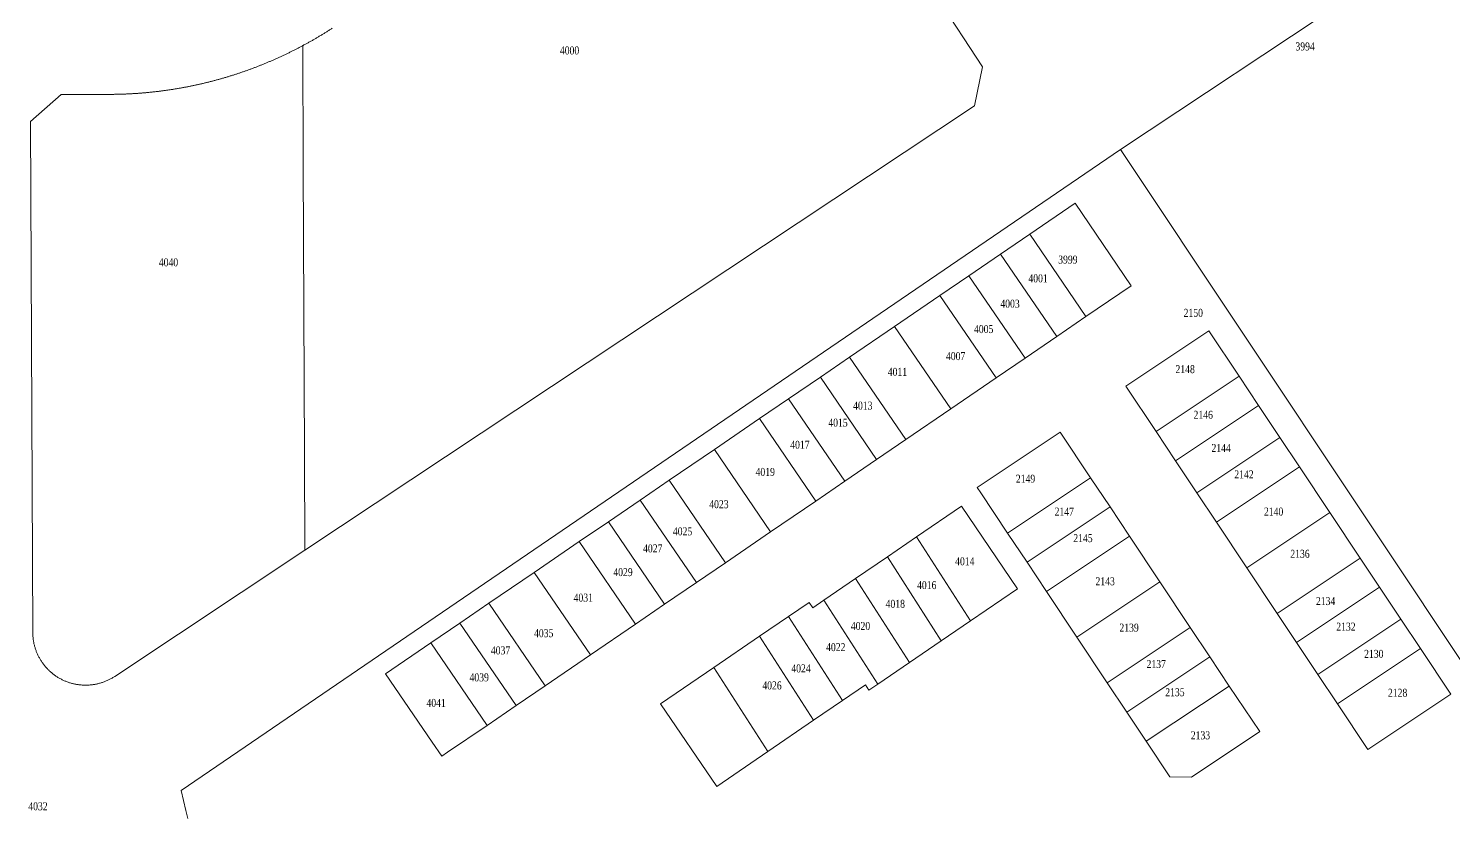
# Model space of a CAD drawing. Header units: feet. Extents: x 2819410 to 2831754, y 974571 to 993150.
# Drawn here: x 2827660 to 2828551, y 989590 to 990083 of the extents above; entities that cross this region are included whole.
import ezdxf
from ezdxf.enums import TextEntityAlignment as Align

# ---------------------------------------------------------------- set-up
doc = ezdxf.new("R2010")
doc.units = ezdxf.units.FT
doc.header["$LTSCALE"] = 0.015
doc.header["$MEASUREMENT"] = 0
doc.layers.add('ADDRESSES', color=7, linetype='Continuous')
doc.layers.add('Dakota County Parcels', color=7, linetype='Continuous', lineweight=5)
doc.styles.add('SIMPLEX', font='times.ttf', dxfattribs={"width": 0.8})

# ---------------------------------------------------------------- blocks, each defined once
blk = doc.blocks.new('ACMAP_ANN_TEMPLATE_AddressEagan')
at = {"layer": 'ADDRESSES', "style": 'SIMPLEX', "width": 0.8}
blk.add_attdef('ADDRESS', text='', height=5, dxfattribs=at).set_placement((0, 0), align=Align.CENTER)

msp = doc.modelspace()

# ---------------------------------------------------------------- linework, layer by layer
at = {"layer": 'Dakota County Parcels', "lineweight": 5}
for p, q in [((2828161.66, 990203.64), (2828256.41, 990058.64)), ((2828342.53, 990007), (2828550.84, 990145.13)), ((2827837.31, 990074.9), (2827837.74, 990075.15)), ((2827837.74, 990075.15), (2827838.18, 990075.4)), ((2827838.18, 990075.4), (2827838.61, 990075.65)), ((2827838.61, 990075.65), (2827839.04, 990075.9)), ((2827839.04, 990075.9), (2827839.48, 990076.15)), ((2827839.48, 990076.15), (2827839.91, 990076.4)), ((2827839.91, 990076.4), (2827840.34, 990076.65)), ((2827840.34, 990076.65), (2827840.77, 990076.9)), ((2827840.77, 990076.9), (2827841.2, 990077.16)), ((2827841.2, 990077.16), (2827841.63, 990077.41)), ((2827841.63, 990077.41), (2827842.06, 990077.67)), ((2827842.06, 990077.67), (2827842.49, 990077.93)), ((2827842.49, 990077.93), (2827842.92, 990078.18)), ((2827842.92, 990078.18), (2827843.35, 990078.44)), ((2827843.35, 990078.44), (2827843.77, 990078.7)), ((2827843.77, 990078.7), (2827844.2, 990078.96)), ((2827844.2, 990078.96), (2827844.63, 990079.22)), ((2827844.63, 990079.22), (2827845.05, 990079.48)), ((2827845.05, 990079.48), (2827845.48, 990079.74)), ((2827845.48, 990079.74), (2827845.91, 990080.01)), ((2827845.91, 990080.01), (2827846.33, 990080.27)), ((2827846.33, 990080.27), (2827846.75, 990080.54)), ((2827846.75, 990080.54), (2827847.18, 990080.8)), ((2827847.18, 990080.8), (2827847.6, 990081.07)), ((2827847.6, 990081.07), (2827848.02, 990081.34)), ((2827848.02, 990081.34), (2827848.44, 990081.61)), ((2827848.44, 990081.61), (2827848.87, 990081.87)), ((2827848.87, 990081.87), (2827849.29, 990082.14)), ((2827849.29, 990082.14), (2827849.71, 990082.41)), ((2827849.71, 990082.41), (2827850.13, 990082.69)), ((2827820.01, 990065.92), (2827820.46, 990066.14)), ((2827820.46, 990066.14), (2827820.91, 990066.35)), ((2827820.91, 990066.35), (2827821.36, 990066.57)), ((2827821.36, 990066.57), (2827821.81, 990066.78)), ((2827821.81, 990066.78), (2827822.26, 990067)), ((2827822.26, 990067), (2827822.71, 990067.22)), ((2827822.71, 990067.22), (2827823.16, 990067.44)), ((2827823.16, 990067.44), (2827823.61, 990067.66)), ((2827823.61, 990067.66), (2827824.06, 990067.88)), ((2827824.06, 990067.88), (2827824.51, 990068.1)), ((2827824.51, 990068.1), (2827824.95, 990068.32)), ((2827824.95, 990068.32), (2827825.4, 990068.55)), ((2827825.4, 990068.55), (2827825.85, 990068.77)), ((2827825.85, 990068.77), (2827826.3, 990069)), ((2827826.3, 990069), (2827826.74, 990069.22)), ((2827826.74, 990069.22), (2827827.19, 990069.45)), ((2827827.19, 990069.45), (2827827.63, 990069.68)), ((2827827.63, 990069.68), (2827828.08, 990069.9)), ((2827828.08, 990069.9), (2827828.52, 990070.13)), ((2827828.52, 990070.13), (2827828.96, 990070.36)), ((2827828.96, 990070.36), (2827829.41, 990070.6)), ((2827829.41, 990070.6), (2827829.85, 990070.83)), ((2827829.85, 990070.83), (2827830.29, 990071.06)), ((2827830.29, 990071.06), (2827830.74, 990071.29)), ((2827830.74, 990071.29), (2827831.18, 990071.53)), ((2827831.18, 990071.53), (2827831.62, 990071.76)), ((2827831.62, 990071.76), (2827831.73, 990071.83)), ((2827831.73, 990071.83), (2827832.06, 990072)), ((2827832.07, 989996.66), (2827831.73, 990071.83)), ((2827832.06, 990072), (2827832.5, 990072.24)), ((2827832.5, 990072.24), (2827832.94, 990072.47)), ((2827832.94, 990072.47), (2827833.38, 990072.71)), ((2827833.38, 990072.71), (2827833.82, 990072.95)), ((2827833.82, 990072.95), (2827834.25, 990073.19)), ((2827834.25, 990073.19), (2827834.69, 990073.44)), ((2827834.69, 990073.44), (2827835.13, 990073.68)), ((2827835.13, 990073.68), (2827835.57, 990073.92)), ((2827835.57, 990073.92), (2827836, 990074.16)), ((2827836, 990074.16), (2827836.44, 990074.41)), ((2827836.44, 990074.41), (2827836.87, 990074.66)), ((2827836.87, 990074.66), (2827837.31, 990074.9)), ((2827798.79, 990057.06), (2827799.26, 990057.23)), ((2827799.26, 990057.23), (2827799.73, 990057.41)), ((2827799.73, 990057.41), (2827800.2, 990057.58)), ((2827800.2, 990057.58), (2827800.67, 990057.76)), ((2827800.67, 990057.76), (2827801.14, 990057.93)), ((2827801.14, 990057.93), (2827801.6, 990058.11)), ((2827801.6, 990058.11), (2827802.07, 990058.29)), ((2827802.07, 990058.29), (2827802.54, 990058.47)), ((2827802.54, 990058.47), (2827803, 990058.64)), ((2827803, 990058.64), (2827803.47, 990058.83)), ((2827803.47, 990058.83), (2827803.94, 990059.01)), ((2827803.94, 990059.01), (2827804.4, 990059.19)), ((2827804.4, 990059.19), (2827804.87, 990059.37)), ((2827804.87, 990059.37), (2827805.33, 990059.56)), ((2827805.33, 990059.56), (2827805.8, 990059.74)), ((2827805.8, 990059.74), (2827806.26, 990059.93)), ((2827806.26, 990059.93), (2827806.72, 990060.11)), ((2827806.72, 990060.11), (2827807.19, 990060.3)), ((2827807.19, 990060.3), (2827807.65, 990060.49)), ((2827807.65, 990060.49), (2827808.11, 990060.68)), ((2827808.11, 990060.68), (2827808.58, 990060.87)), ((2827808.58, 990060.87), (2827809.04, 990061.06)), ((2827809.04, 990061.06), (2827809.5, 990061.25)), ((2827809.5, 990061.25), (2827809.96, 990061.45)), ((2827809.96, 990061.45), (2827810.42, 990061.64)), ((2827810.42, 990061.64), (2827810.88, 990061.84)), ((2827810.88, 990061.84), (2827811.34, 990062.03)), ((2827811.34, 990062.03), (2827811.8, 990062.23)), ((2827811.8, 990062.23), (2827812.26, 990062.43)), ((2827812.26, 990062.43), (2827812.72, 990062.63)), ((2827812.72, 990062.63), (2827813.18, 990062.83)), ((2827813.18, 990062.83), (2827813.64, 990063.03)), ((2827813.64, 990063.03), (2827814.09, 990063.23)), ((2827814.09, 990063.23), (2827814.55, 990063.43)), ((2827814.55, 990063.43), (2827815.01, 990063.63)), ((2827815.01, 990063.63), (2827815.46, 990063.84)), ((2827815.46, 990063.84), (2827815.92, 990064.04)), ((2827815.92, 990064.04), (2827816.38, 990064.25)), ((2827816.38, 990064.25), (2827816.83, 990064.45)), ((2827816.83, 990064.45), (2827817.29, 990064.66)), ((2827817.29, 990064.66), (2827817.74, 990064.87)), ((2827817.74, 990064.87), (2827818.19, 990065.08)), ((2827818.19, 990065.08), (2827818.65, 990065.29)), ((2827818.65, 990065.29), (2827819.1, 990065.5)), ((2827819.1, 990065.5), (2827819.55, 990065.71)), ((2827819.55, 990065.71), (2827820.01, 990065.92)), ((2828251.5, 990034.22), (2828256.41, 990058.64)), ((2827769.11, 990048.18), (2827769.6, 990048.3)), ((2827769.6, 990048.3), (2827770.09, 990048.41)), ((2827770.09, 990048.41), (2827770.57, 990048.53)), ((2827770.57, 990048.53), (2827771.06, 990048.65)), ((2827771.06, 990048.65), (2827771.55, 990048.77)), ((2827771.55, 990048.77), (2827772.03, 990048.89)), ((2827772.03, 990048.89), (2827772.52, 990049.01)), ((2827772.52, 990049.01), (2827773, 990049.13)), ((2827773, 990049.13), (2827773.49, 990049.25)), ((2827773.49, 990049.25), (2827773.97, 990049.37)), ((2827773.97, 990049.37), (2827774.45, 990049.5)), ((2827774.45, 990049.5), (2827774.94, 990049.62)), ((2827774.94, 990049.62), (2827775.42, 990049.75)), ((2827775.42, 990049.75), (2827775.91, 990049.87)), ((2827775.91, 990049.87), (2827776.39, 990050)), ((2827776.39, 990050), (2827776.87, 990050.13)), ((2827776.87, 990050.13), (2827777.36, 990050.26)), ((2827777.36, 990050.26), (2827777.84, 990050.39)), ((2827777.84, 990050.39), (2827778.32, 990050.52)), ((2827778.32, 990050.52), (2827778.8, 990050.66)), ((2827778.8, 990050.66), (2827779.28, 990050.79)), ((2827779.28, 990050.79), (2827779.77, 990050.92)), ((2827779.77, 990050.92), (2827780.25, 990051.06)), ((2827780.25, 990051.06), (2827780.73, 990051.19)), ((2827780.73, 990051.19), (2827781.21, 990051.33)), ((2827781.21, 990051.33), (2827781.69, 990051.47)), ((2827781.69, 990051.47), (2827782.17, 990051.61)), ((2827782.17, 990051.61), (2827782.65, 990051.75)), ((2827782.65, 990051.75), (2827783.13, 990051.89)), ((2827783.13, 990051.89), (2827783.61, 990052.03)), ((2827783.61, 990052.03), (2827784.09, 990052.17)), ((2827784.09, 990052.17), (2827784.57, 990052.32)), ((2827784.57, 990052.32), (2827785.05, 990052.46)), ((2827785.05, 990052.46), (2827785.52, 990052.61)), ((2827785.52, 990052.61), (2827786, 990052.75)), ((2827786, 990052.75), (2827786.48, 990052.9)), ((2827786.48, 990052.9), (2827786.96, 990053.05)), ((2827786.96, 990053.05), (2827787.43, 990053.2)), ((2827787.43, 990053.2), (2827787.91, 990053.35)), ((2827787.91, 990053.35), (2827788.39, 990053.5)), ((2827788.39, 990053.5), (2827788.86, 990053.65)), ((2827788.86, 990053.65), (2827789.34, 990053.81)), ((2827789.34, 990053.81), (2827789.82, 990053.96)), ((2827789.82, 990053.96), (2827790.29, 990054.12)), ((2827790.29, 990054.12), (2827790.77, 990054.27)), ((2827790.77, 990054.27), (2827791.24, 990054.43)), ((2827791.24, 990054.43), (2827791.71, 990054.59)), ((2827791.71, 990054.59), (2827792.19, 990054.74)), ((2827792.19, 990054.74), (2827792.66, 990054.9)), ((2827792.66, 990054.9), (2827793.14, 990055.06)), ((2827793.14, 990055.06), (2827793.61, 990055.23)), ((2827793.61, 990055.23), (2827794.08, 990055.39)), ((2827794.08, 990055.39), (2827794.55, 990055.55)), ((2827794.55, 990055.55), (2827795.03, 990055.71)), ((2827795.03, 990055.71), (2827795.5, 990055.88)), ((2827795.5, 990055.88), (2827795.97, 990056.05)), ((2827795.97, 990056.05), (2827796.44, 990056.21)), ((2827796.44, 990056.21), (2827796.91, 990056.38)), ((2827796.91, 990056.38), (2827797.38, 990056.55)), ((2827797.38, 990056.55), (2827797.85, 990056.72)), ((2827797.85, 990056.72), (2827798.32, 990056.89)), ((2827798.32, 990056.89), (2827798.79, 990057.06)), ((2827661.64, 990024.56), (2827680.84, 990041.29)), ((2827680.84, 990041.29), (2827711.64, 990041.42)), ((2827680.84, 990041.29), (2827680.85, 990041.29)), ((2827711.64, 990041.42), (2827712.14, 990041.42)), ((2827712.14, 990041.42), (2827712.64, 990041.42)), ((2827712.64, 990041.42), (2827713.14, 990041.43)), ((2827713.14, 990041.43), (2827713.64, 990041.43)), ((2827713.64, 990041.43), (2827714.14, 990041.44)), ((2827714.14, 990041.44), (2827714.64, 990041.45)), ((2827714.64, 990041.45), (2827715.14, 990041.45)), ((2827715.14, 990041.45), (2827715.64, 990041.46)), ((2827715.64, 990041.46), (2827716.14, 990041.47)), ((2827716.14, 990041.47), (2827716.64, 990041.49)), ((2827716.64, 990041.49), (2827717.14, 990041.5)), ((2827717.14, 990041.5), (2827717.64, 990041.51)), ((2827717.64, 990041.51), (2827718.14, 990041.53)), ((2827718.14, 990041.53), (2827718.64, 990041.54)), ((2827718.64, 990041.54), (2827719.14, 990041.56)), ((2827719.14, 990041.56), (2827719.64, 990041.57)), ((2827719.64, 990041.57), (2827720.14, 990041.59)), ((2827720.14, 990041.59), (2827720.64, 990041.61)), ((2827720.64, 990041.61), (2827721.14, 990041.63)), ((2827721.14, 990041.63), (2827721.64, 990041.65)), ((2827721.64, 990041.65), (2827722.14, 990041.68)), ((2827722.14, 990041.68), (2827722.64, 990041.7)), ((2827722.64, 990041.7), (2827723.13, 990041.72)), ((2827723.13, 990041.72), (2827723.63, 990041.75)), ((2827723.63, 990041.75), (2827724.13, 990041.77)), ((2827724.13, 990041.77), (2827724.63, 990041.8)), ((2827724.63, 990041.8), (2827725.13, 990041.83)), ((2827725.13, 990041.83), (2827725.63, 990041.86)), ((2827725.63, 990041.86), (2827726.13, 990041.89)), ((2827726.13, 990041.89), (2827726.63, 990041.92)), ((2827726.63, 990041.92), (2827727.13, 990041.95)), ((2827727.13, 990041.95), (2827727.63, 990041.98)), ((2827727.63, 990041.98), (2827728.13, 990042.02)), ((2827728.13, 990042.02), (2827728.62, 990042.05)), ((2827728.62, 990042.05), (2827729.12, 990042.09)), ((2827729.12, 990042.09), (2827729.62, 990042.12)), ((2827729.62, 990042.12), (2827730.12, 990042.16)), ((2827730.12, 990042.16), (2827730.62, 990042.2)), ((2827730.62, 990042.2), (2827731.12, 990042.24)), ((2827731.12, 990042.24), (2827731.62, 990042.28)), ((2827731.62, 990042.28), (2827732.11, 990042.32)), ((2827732.11, 990042.32), (2827732.61, 990042.36)), ((2827732.61, 990042.36), (2827733.11, 990042.41)), ((2827733.11, 990042.41), (2827733.61, 990042.45)), ((2827733.61, 990042.45), (2827734.11, 990042.5)), ((2827734.11, 990042.5), (2827734.6, 990042.54)), ((2827734.6, 990042.54), (2827735.1, 990042.59)), ((2827735.1, 990042.59), (2827735.6, 990042.64)), ((2827735.6, 990042.64), (2827736.1, 990042.69)), ((2827736.1, 990042.69), (2827736.59, 990042.74)), ((2827736.59, 990042.74), (2827737.09, 990042.79)), ((2827737.09, 990042.79), (2827737.59, 990042.84)), ((2827737.59, 990042.84), (2827738.09, 990042.89)), ((2827738.09, 990042.89), (2827738.58, 990042.95)), ((2827738.58, 990042.95), (2827739.08, 990043)), ((2827739.08, 990043), (2827739.58, 990043.06)), ((2827739.58, 990043.06), (2827740.07, 990043.12)), ((2827740.07, 990043.12), (2827740.57, 990043.18)), ((2827740.57, 990043.18), (2827741.07, 990043.23)), ((2827741.07, 990043.23), (2827741.56, 990043.29)), ((2827741.56, 990043.29), (2827742.06, 990043.35)), ((2827742.06, 990043.35), (2827742.55, 990043.42)), ((2827742.55, 990043.42), (2827743.05, 990043.48)), ((2827743.05, 990043.48), (2827743.55, 990043.54)), ((2827743.55, 990043.54), (2827744.04, 990043.61)), ((2827744.04, 990043.61), (2827744.54, 990043.67)), ((2827744.54, 990043.67), (2827745.03, 990043.74)), ((2827745.03, 990043.74), (2827745.53, 990043.81)), ((2827745.53, 990043.81), (2827746.02, 990043.88)), ((2827746.02, 990043.88), (2827746.52, 990043.95)), ((2827746.52, 990043.95), (2827747.01, 990044.02)), ((2827747.01, 990044.02), (2827747.51, 990044.09)), ((2827747.51, 990044.09), (2827748, 990044.16)), ((2827748, 990044.16), (2827748.5, 990044.23)), ((2827748.5, 990044.23), (2827748.99, 990044.31)), ((2827748.99, 990044.31), (2827749.49, 990044.38)), ((2827749.49, 990044.38), (2827749.98, 990044.46)), ((2827749.98, 990044.46), (2827750.47, 990044.54)), ((2827750.47, 990044.54), (2827750.97, 990044.62)), ((2827750.97, 990044.62), (2827751.46, 990044.7)), ((2827751.46, 990044.7), (2827751.96, 990044.78)), ((2827751.96, 990044.78), (2827752.45, 990044.86)), ((2827752.45, 990044.86), (2827752.94, 990044.94)), ((2827752.94, 990044.94), (2827753.43, 990045.02)), ((2827753.43, 990045.02), (2827753.93, 990045.11)), ((2827753.93, 990045.11), (2827754.42, 990045.19)), ((2827754.42, 990045.19), (2827754.91, 990045.28)), ((2827754.91, 990045.28), (2827755.4, 990045.36)), ((2827755.4, 990045.36), (2827755.9, 990045.45)), ((2827755.9, 990045.45), (2827756.39, 990045.54)), ((2827756.39, 990045.54), (2827756.88, 990045.63)), ((2827756.88, 990045.63), (2827757.37, 990045.72)), ((2827757.37, 990045.72), (2827757.86, 990045.81)), ((2827757.86, 990045.81), (2827758.36, 990045.91)), ((2827758.36, 990045.91), (2827758.85, 990046)), ((2827758.85, 990046), (2827759.34, 990046.09)), ((2827759.34, 990046.09), (2827759.83, 990046.19)), ((2827759.83, 990046.19), (2827760.32, 990046.29)), ((2827760.32, 990046.29), (2827760.81, 990046.38)), ((2827760.81, 990046.38), (2827761.3, 990046.48)), ((2827761.3, 990046.48), (2827761.79, 990046.58)), ((2827761.79, 990046.58), (2827762.28, 990046.68)), ((2827762.28, 990046.68), (2827762.77, 990046.78)), ((2827762.77, 990046.78), (2827763.26, 990046.88)), ((2827763.26, 990046.88), (2827763.75, 990046.99)), ((2827763.75, 990046.99), (2827764.24, 990047.09)), ((2827764.24, 990047.09), (2827764.72, 990047.2)), ((2827764.72, 990047.2), (2827765.21, 990047.3)), ((2827765.21, 990047.3), (2827765.7, 990047.41)), ((2827765.7, 990047.41), (2827766.19, 990047.52)), ((2827766.19, 990047.52), (2827766.68, 990047.63)), ((2827766.68, 990047.63), (2827767.17, 990047.74)), ((2827767.17, 990047.74), (2827767.65, 990047.85)), ((2827767.65, 990047.85), (2827768.14, 990047.96)), ((2827768.14, 990047.96), (2827768.63, 990048.07)), ((2827768.63, 990048.07), (2827769.11, 990048.18)), ((2828251.5, 990034.22), (2827833.13, 989756.8)), ((2827663.05, 989705.34), (2827661.64, 990024.56)), ((2828342.52, 990006.99), (2827755.72, 989606.67)), ((2828342.52, 990006.99), (2828628.49, 989577.74)), ((2828343.64, 990005.46), (2828342.53, 990007)), ((2827832.86, 989816.97), (2827832.07, 989996.66)), ((2828285.9, 989954.11), (2828314.19, 989973.41)), ((2828314.19, 989973.41), (2828349.31, 989921.93)), ((2828267.73, 989941.72), (2828285.9, 989954.11)), ((2828285.9, 989954.11), (2828321.02, 989902.63)), ((2828247.9, 989928.19), (2828267.73, 989941.72)), ((2828267.73, 989941.72), (2828302.85, 989890.23)), ((2828229.73, 989915.79), (2828247.9, 989928.19)), ((2828247.9, 989928.19), (2828283.03, 989876.7)), ((2828201.51, 989896.54), (2828229.73, 989915.79)), ((2828229.73, 989915.79), (2828264.85, 989864.31)), ((2828321.02, 989902.63), (2828349.31, 989921.93)), ((2828302.85, 989890.23), (2828321.02, 989902.63)), ((2828173.29, 989877.29), (2828201.51, 989896.54)), ((2828201.51, 989896.54), (2828236.63, 989845.06)), ((2828283.03, 989876.7), (2828302.85, 989890.23)), ((2828345.87, 989859.29), (2828397.74, 989893.85)), ((2828397.74, 989893.85), (2828416.73, 989865.35)), ((2828155.11, 989864.89), (2828173.29, 989877.29)), ((2828173.29, 989877.29), (2828208.41, 989825.8)), ((2828264.85, 989864.31), (2828283.03, 989876.7)), ((2828135.29, 989851.37), (2828155.11, 989864.89)), ((2828155.11, 989864.89), (2828190.24, 989813.41)), ((2828236.63, 989845.06), (2828264.85, 989864.31)), ((2828364.86, 989830.79), (2828416.73, 989865.35)), ((2828416.73, 989865.35), (2828428.93, 989847.04)), ((2828345.87, 989859.29), (2828364.86, 989830.79)), ((2828117.12, 989838.97), (2828135.29, 989851.37)), ((2828135.29, 989851.37), (2828170.42, 989799.88)), ((2828208.41, 989825.8), (2828236.63, 989845.06)), ((2828377.06, 989812.49), (2828428.93, 989847.04)), ((2828428.93, 989847.04), (2828442.23, 989827.07)), ((2828088.9, 989819.72), (2828117.12, 989838.97)), ((2828117.12, 989838.97), (2828152.24, 989787.48)), ((2828190.24, 989813.41), (2828208.41, 989825.8)), ((2828253.07, 989796.01), (2828304.94, 989830.56)), ((2828304.94, 989830.56), (2828323.93, 989802.06)), ((2828364.86, 989830.79), (2828377.06, 989812.49)), ((2828390.36, 989792.51), (2828442.23, 989827.07)), ((2828442.23, 989827.07), (2828454.43, 989808.76)), ((2827833.13, 989756.8), (2827832.86, 989816.97)), ((2828060.68, 989800.47), (2828088.9, 989819.72)), ((2828088.9, 989819.72), (2828124.02, 989768.23)), ((2828170.42, 989799.88), (2828190.24, 989813.41)), ((2828377.06, 989812.49), (2828390.36, 989792.51)), ((2828402.56, 989774.21), (2828454.43, 989808.76)), ((2828454.43, 989808.76), (2828473.37, 989780.33)), ((2828042.5, 989788.07), (2828060.68, 989800.47)), ((2828060.68, 989800.47), (2828095.8, 989748.98)), ((2828152.24, 989787.48), (2828170.42, 989799.88)), ((2828272.06, 989767.51), (2828323.93, 989802.06)), ((2828323.93, 989802.06), (2828336.12, 989783.76)), ((2828253.07, 989796.01), (2828255.41, 989792.5)), ((2828255.41, 989792.5), (2828272.06, 989767.51)), ((2828390.36, 989792.51), (2828402.56, 989774.21)), ((2828022.68, 989774.54), (2828042.5, 989788.07)), ((2828042.5, 989788.07), (2828077.63, 989736.58)), ((2828124.02, 989768.23), (2828152.24, 989787.48)), ((2828215.14, 989765.03), (2828243.2, 989784.17)), ((2828243.2, 989784.17), (2828278.33, 989732.69)), ((2828284.25, 989749.2), (2828336.12, 989783.76)), ((2828336.12, 989783.76), (2828348.32, 989765.45)), ((2828004.51, 989762.15), (2828022.68, 989774.54)), ((2828022.68, 989774.54), (2828057.81, 989723.06)), ((2828402.56, 989774.21), (2828421.5, 989745.78)), ((2828421.5, 989745.78), (2828473.37, 989780.33)), ((2828473.37, 989780.33), (2828492.31, 989751.9)), ((2828095.8, 989748.98), (2828124.02, 989768.23)), ((2828196.96, 989752.63), (2828215.14, 989765.03)), ((2828215.14, 989765.03), (2828248.84, 989712.57)), ((2828272.06, 989767.51), (2828284.25, 989749.2)), ((2828296.45, 989730.89), (2828348.32, 989765.45)), ((2828348.32, 989765.45), (2828367.26, 989737.02)), ((2827833.13, 989756.8), (2827714.28, 989677.99)), ((2827976.29, 989742.9), (2828004.51, 989762.15)), ((2828004.51, 989762.15), (2828039.63, 989710.66)), ((2828077.63, 989736.58), (2828095.8, 989748.98)), ((2828177.13, 989739.1), (2828196.96, 989752.63)), ((2828196.96, 989752.63), (2828230.66, 989700.17)), ((2828284.25, 989749.2), (2828296.45, 989730.89)), ((2828421.5, 989745.78), (2828440.44, 989717.34)), ((2828440.44, 989717.34), (2828492.31, 989751.9)), ((2828492.31, 989751.9), (2828504.51, 989733.59)), ((2827948.07, 989723.64), (2827976.29, 989742.9)), ((2827976.29, 989742.9), (2828011.41, 989691.41)), ((2828157.29, 989725.57), (2828177.13, 989739.1)), ((2828177.13, 989739.1), (2828210.83, 989686.64)), ((2828315.39, 989702.46), (2828367.26, 989737.02)), ((2828367.26, 989737.02), (2828386.2, 989708.59)), ((2828057.81, 989723.06), (2828077.63, 989736.58)), ((2828248.84, 989712.57), (2828278.33, 989732.69)), ((2828296.45, 989730.89), (2828315.39, 989702.46)), ((2828452.64, 989699.04), (2828504.51, 989733.59)), ((2828504.51, 989733.59), (2828517.81, 989713.62)), ((2827929.89, 989711.25), (2827948.07, 989723.64)), ((2827948.07, 989723.64), (2827983.19, 989672.16)), ((2828039.63, 989710.66), (2828057.81, 989723.06)), ((2828135.3, 989715.41), (2828148.09, 989724.13)), ((2828150.35, 989720.83), (2828148.09, 989724.13)), ((2828150.35, 989720.83), (2828157.29, 989725.57)), ((2828157.29, 989725.57), (2828190.99, 989673.11)), ((2827911.72, 989698.85), (2827929.89, 989711.25)), ((2827929.89, 989711.25), (2827965.02, 989659.76)), ((2828011.41, 989691.41), (2828039.63, 989710.66)), ((2828117.12, 989703), (2828135.3, 989715.41)), ((2828135.3, 989715.41), (2828169, 989662.95)), ((2828230.66, 989700.17), (2828248.84, 989712.57)), ((2828440.44, 989717.34), (2828452.64, 989699.04)), ((2828465.95, 989679.07), (2828517.81, 989713.62)), ((2828517.81, 989713.62), (2828530.01, 989695.32)), ((2827663.05, 989704.83), (2827663.05, 989705.34)), ((2827663.07, 989704.34), (2827663.05, 989704.83)), ((2827663.09, 989703.84), (2827663.07, 989704.34)), ((2827663.12, 989703.34), (2827663.09, 989703.84)), ((2827663.15, 989702.84), (2827663.12, 989703.34)), ((2827663.2, 989702.34), (2827663.15, 989702.84)), ((2827663.25, 989701.84), (2827663.2, 989702.34)), ((2827663.31, 989701.35), (2827663.25, 989701.84)), ((2827663.37, 989700.85), (2827663.31, 989701.35)), ((2828088.61, 989683.56), (2828117.12, 989703)), ((2828117.12, 989703), (2828150.82, 989650.54)), ((2828315.39, 989702.46), (2828334.33, 989674.03)), ((2828334.33, 989674.03), (2828386.2, 989708.59)), ((2828386.2, 989708.59), (2828398.4, 989690.28)), ((2827663.45, 989700.36), (2827663.37, 989700.85)), ((2827663.53, 989699.86), (2827663.45, 989700.36)), ((2827663.62, 989699.37), (2827663.53, 989699.86)), ((2827663.72, 989698.88), (2827663.62, 989699.37)), ((2827663.82, 989698.39), (2827663.72, 989698.88)), ((2827663.93, 989697.9), (2827663.82, 989698.39)), ((2827664.05, 989697.42), (2827663.93, 989697.9)), ((2827664.17, 989696.93), (2827664.05, 989697.42)), ((2827664.31, 989696.45), (2827664.17, 989696.93)), ((2827664.45, 989695.97), (2827664.31, 989696.45)), ((2827664.6, 989695.5), (2827664.45, 989695.97)), ((2827664.75, 989695.02), (2827664.6, 989695.5)), ((2827664.91, 989694.55), (2827664.75, 989695.02)), ((2827665.08, 989694.08), (2827664.91, 989694.55)), ((2827665.26, 989693.61), (2827665.08, 989694.08)), ((2827665.44, 989693.14), (2827665.26, 989693.61)), ((2827665.63, 989692.68), (2827665.44, 989693.14)), ((2827665.83, 989692.22), (2827665.63, 989692.68)), ((2827666.04, 989691.77), (2827665.83, 989692.22)), ((2827883.43, 989679.55), (2827911.72, 989698.85)), ((2827911.72, 989698.85), (2827946.85, 989647.36)), ((2828210.83, 989686.64), (2828230.66, 989700.17)), ((2828452.64, 989699.04), (2828465.95, 989679.07)), ((2828478.14, 989660.76), (2828530.01, 989695.32)), ((2828530.01, 989695.32), (2828549, 989666.82)), ((2827666.25, 989691.31), (2827666.04, 989691.77)), ((2827666.47, 989690.86), (2827666.25, 989691.31)), ((2827666.69, 989690.42), (2827666.47, 989690.86)), ((2827666.92, 989689.97), (2827666.69, 989690.42)), ((2827667.16, 989689.53), (2827666.92, 989689.97)), ((2827667.41, 989689.1), (2827667.16, 989689.53)), ((2827667.66, 989688.67), (2827667.41, 989689.1)), ((2827667.92, 989688.24), (2827667.66, 989688.67)), ((2827668.18, 989687.81), (2827667.92, 989688.24)), ((2827668.45, 989687.39), (2827668.18, 989687.81)), ((2827668.73, 989686.98), (2827668.45, 989687.39)), ((2827669.01, 989686.57), (2827668.73, 989686.98)), ((2827669.3, 989686.16), (2827669.01, 989686.57)), ((2827669.6, 989685.76), (2827669.3, 989686.16)), ((2827669.9, 989685.36), (2827669.6, 989685.76)), ((2827670.21, 989684.96), (2827669.9, 989685.36)), ((2827670.52, 989684.58), (2827670.21, 989684.96)), ((2827670.84, 989684.19), (2827670.52, 989684.58)), ((2827671.17, 989683.81), (2827670.84, 989684.19)), ((2827671.5, 989683.44), (2827671.17, 989683.81)), ((2827671.84, 989683.07), (2827671.5, 989683.44)), ((2827983.19, 989672.16), (2828011.41, 989691.41)), ((2828055.24, 989660.78), (2828088.61, 989683.56)), ((2828088.61, 989683.56), (2828122.31, 989631.1)), ((2828190.99, 989673.11), (2828210.83, 989686.64)), ((2828346.53, 989655.72), (2828398.4, 989690.28)), ((2828398.4, 989690.28), (2828410.6, 989671.97)), ((2827672.18, 989682.7), (2827671.84, 989683.07)), ((2827672.53, 989682.34), (2827672.18, 989682.7)), ((2827672.88, 989681.99), (2827672.53, 989682.34)), ((2827673.24, 989681.64), (2827672.88, 989681.99)), ((2827673.6, 989681.3), (2827673.24, 989681.64)), ((2827673.97, 989680.96), (2827673.6, 989681.3)), ((2827674.34, 989680.63), (2827673.97, 989680.96)), ((2827674.72, 989680.31), (2827674.34, 989680.63)), ((2827675.11, 989679.99), (2827674.72, 989680.31)), ((2827675.5, 989679.67), (2827675.11, 989679.99)), ((2827675.89, 989679.36), (2827675.5, 989679.67)), ((2827676.29, 989679.06), (2827675.89, 989679.36)), ((2827676.69, 989678.76), (2827676.29, 989679.06)), ((2827677.1, 989678.47), (2827676.69, 989678.76)), ((2827677.51, 989678.19), (2827677.1, 989678.47)), ((2827677.93, 989677.91), (2827677.51, 989678.19)), ((2827678.35, 989677.64), (2827677.93, 989677.91)), ((2827678.77, 989677.38), (2827678.35, 989677.64)), ((2827679.2, 989677.12), (2827678.77, 989677.38)), ((2827679.63, 989676.87), (2827679.2, 989677.12)), ((2827680.06, 989676.62), (2827679.63, 989676.87)), ((2827680.5, 989676.38), (2827680.06, 989676.62)), ((2827680.95, 989676.15), (2827680.5, 989676.38)), ((2827681.39, 989675.92), (2827680.95, 989676.15)), ((2827681.84, 989675.71), (2827681.39, 989675.92)), ((2827682.3, 989675.49), (2827681.84, 989675.71)), ((2827682.75, 989675.29), (2827682.3, 989675.49)), ((2827683.21, 989675.09), (2827682.75, 989675.29)), ((2827683.67, 989674.9), (2827683.21, 989675.09)), ((2827684.14, 989674.72), (2827683.67, 989674.9)), ((2827684.61, 989674.54), (2827684.14, 989674.72)), ((2827685.08, 989674.37), (2827684.61, 989674.54)), ((2827685.55, 989674.21), (2827685.08, 989674.37)), ((2827707.14, 989674.42), (2827706.67, 989674.25)), ((2827707.61, 989674.59), (2827707.14, 989674.42)), ((2827708.08, 989674.77), (2827707.61, 989674.59)), ((2827708.54, 989674.95), (2827708.08, 989674.77)), ((2827709, 989675.15), (2827708.54, 989674.95)), ((2827709.46, 989675.34), (2827709, 989675.15)), ((2827709.92, 989675.55), (2827709.46, 989675.34)), ((2827710.37, 989675.77), (2827709.92, 989675.55)), ((2827710.82, 989675.99), (2827710.37, 989675.77)), ((2827711.26, 989676.21), (2827710.82, 989675.99)), ((2827711.7, 989676.45), (2827711.26, 989676.21)), ((2827712.14, 989676.69), (2827711.7, 989676.45)), ((2827712.58, 989676.93), (2827712.14, 989676.69)), ((2827713.01, 989677.19), (2827712.58, 989676.93)), ((2827713.43, 989677.45), (2827713.01, 989677.19)), ((2827713.86, 989677.72), (2827713.43, 989677.45)), ((2827714.28, 989677.99), (2827713.86, 989677.72)), ((2827883.43, 989679.55), (2827912.53, 989636.9)), ((2828465.95, 989679.07), (2828478.14, 989660.76)), ((2827686.02, 989674.05), (2827685.55, 989674.21)), ((2827686.5, 989673.9), (2827686.02, 989674.05)), ((2827686.98, 989673.76), (2827686.5, 989673.9)), ((2827687.46, 989673.63), (2827686.98, 989673.76)), ((2827687.95, 989673.5), (2827687.46, 989673.63)), ((2827688.43, 989673.38), (2827687.95, 989673.5)), ((2827688.92, 989673.27), (2827688.43, 989673.38)), ((2827689.41, 989673.17), (2827688.92, 989673.27)), ((2827689.9, 989673.07), (2827689.41, 989673.17)), ((2827690.39, 989672.98), (2827689.9, 989673.07)), ((2827690.88, 989672.9), (2827690.39, 989672.98)), ((2827691.38, 989672.83), (2827690.88, 989672.9)), ((2827691.87, 989672.76), (2827691.38, 989672.83)), ((2827692.37, 989672.7), (2827691.87, 989672.76)), ((2827692.87, 989672.65), (2827692.37, 989672.7)), ((2827693.37, 989672.6), (2827692.87, 989672.65)), ((2827693.86, 989672.57), (2827693.37, 989672.6)), ((2827694.36, 989672.54), (2827693.86, 989672.57)), ((2827694.86, 989672.51), (2827694.36, 989672.54)), ((2827695.36, 989672.5), (2827694.86, 989672.51)), ((2827695.86, 989672.49), (2827695.36, 989672.5)), ((2827696.36, 989672.5), (2827695.86, 989672.49)), ((2827696.86, 989672.5), (2827696.36, 989672.5)), ((2827697.36, 989672.52), (2827696.86, 989672.5)), ((2827697.86, 989672.54), (2827697.36, 989672.52)), ((2827698.36, 989672.58), (2827697.86, 989672.54)), ((2827698.86, 989672.61), (2827698.36, 989672.58)), ((2827699.36, 989672.66), (2827698.86, 989672.61)), ((2827699.85, 989672.71), (2827699.36, 989672.66)), ((2827700.35, 989672.78), (2827699.85, 989672.71)), ((2827700.84, 989672.84), (2827700.35, 989672.78)), ((2827701.34, 989672.92), (2827700.84, 989672.84)), ((2827701.83, 989673.01), (2827701.34, 989672.92)), ((2827702.32, 989673.1), (2827701.83, 989673.01)), ((2827702.81, 989673.2), (2827702.32, 989673.1)), ((2827703.3, 989673.3), (2827702.81, 989673.2)), ((2827703.79, 989673.42), (2827703.3, 989673.3)), ((2827704.27, 989673.54), (2827703.79, 989673.42)), ((2827704.76, 989673.67), (2827704.27, 989673.54)), ((2827705.24, 989673.8), (2827704.76, 989673.67)), ((2827705.72, 989673.94), (2827705.24, 989673.8)), ((2827706.19, 989674.09), (2827705.72, 989673.94)), ((2827706.67, 989674.25), (2827706.19, 989674.09)), ((2827965.02, 989659.76), (2827983.19, 989672.16)), ((2828169, 989662.95), (2828183.22, 989672.64)), ((2828185.47, 989669.34), (2828183.22, 989672.64)), ((2828185.47, 989669.34), (2828190.99, 989673.11)), ((2828334.33, 989674.03), (2828346.53, 989655.72)), ((2828358.73, 989637.42), (2828410.6, 989671.97)), ((2828410.6, 989671.97), (2828429.58, 989643.47)), ((2828497.13, 989632.26), (2828549, 989666.82)), ((2827946.85, 989647.36), (2827965.02, 989659.76)), ((2828055.24, 989660.78), (2828090.36, 989609.3)), ((2828150.82, 989650.54), (2828169, 989662.95)), ((2828478.14, 989660.76), (2828497.13, 989632.26)), ((2828122.31, 989631.1), (2828150.82, 989650.54)), ((2828346.53, 989655.72), (2828358.73, 989637.42)), ((2827922.22, 989630.56), (2827946.85, 989647.36)), ((2828386.9, 989615.03), (2828429.58, 989643.47)), ((2827912.53, 989636.9), (2827918.56, 989628.06)), ((2827918.56, 989628.06), (2827922.22, 989630.56)), ((2828090.36, 989609.3), (2828122.31, 989631.1)), ((2828358.73, 989637.42), (2828373.47, 989615.28)), ((2828373.47, 989615.28), (2828386.9, 989615.03)), ((2827755.72, 989606.67), (2827758.75, 989594.29)), ((2827758.75, 989594.29), (2827759.98, 989589.28))]:
    msp.add_line(p, q, dxfattribs=at)

# ---------------------------------------------------------------- block references
at = {"layer": 'ADDRESSES', "lineweight": 5}
for p, values in [((2827998.42, 990066.35), {'ADDRESS': '4000'}), ((2828457.95, 990068.85), {'ADDRESS': '3994'}), ((2827747.85, 989934.06), {'ADDRESS': '4040'}), ((2828309.74, 989935.73), {'ADDRESS': '3999'}), ((2828291.12, 989924.04), {'ADDRESS': '4001'}), ((2828273.6, 989908.2), {'ADDRESS': '4003'}), ((2828388.08, 989902.48), {'ADDRESS': '2150'}), ((2828257.12, 989892.36), {'ADDRESS': '4005'}), ((2828239.61, 989875.48), {'ADDRESS': '4007'}), ((2828203.26, 989865.65), {'ADDRESS': '4011'}), ((2828383, 989867.33), {'ADDRESS': '2148'}), ((2828181.63, 989844.55), {'ADDRESS': '4013'}), ((2828394.29, 989838.81), {'ADDRESS': '2146'}), ((2828166.13, 989833.93), {'ADDRESS': '4015'}), ((2828142.33, 989820.1), {'ADDRESS': '4017'}), ((2828405.49, 989818.11), {'ADDRESS': '2144'}), ((2828120.66, 989803.16), {'ADDRESS': '4019'}), ((2828283.28, 989798.9), {'ADDRESS': '2149'}), ((2828419.76, 989801.61), {'ADDRESS': '2142'}), ((2828091.72, 989783), {'ADDRESS': '4023'}), ((2828307.49, 989778.35), {'ADDRESS': '2147'}), ((2828438.28, 989778.39), {'ADDRESS': '2140'}), ((2828069.01, 989766.05), {'ADDRESS': '4025'}), ((2828319.16, 989761.82), {'ADDRESS': '2145'}), ((2828050.38, 989755.4), {'ADDRESS': '4027'}), ((2828454.75, 989752.02), {'ADDRESS': '2136'}), ((2828031.8, 989740.59), {'ADDRESS': '4029'}), ((2828245.35, 989747.37), {'ADDRESS': '4014'}), ((2828221.56, 989732.49), {'ADDRESS': '4016'}), ((2828333.04, 989734.9), {'ADDRESS': '2143'}), ((2828006.99, 989724.65), {'ADDRESS': '4031'}), ((2828201.91, 989720.79), {'ADDRESS': '4018'}), ((2828470.75, 989722.51), {'ADDRESS': '2134'}), ((2828180.19, 989706.97), {'ADDRESS': '4020'}), ((2828347.98, 989705.9), {'ADDRESS': '2139'}), ((2828483.45, 989706.52), {'ADDRESS': '2132'}), ((2827982.25, 989702.46), {'ADDRESS': '4035'}), ((2827955.29, 989691.71), {'ADDRESS': '4037'}), ((2828164.72, 989693.76), {'ADDRESS': '4022'}), ((2828500.85, 989689.54), {'ADDRESS': '2130'}), ((2828143, 989680.46), {'ADDRESS': '4024'}), ((2828364.93, 989683.18), {'ADDRESS': '2137'}), ((2827941.95, 989674.87), {'ADDRESS': '4039'}), ((2828124.9, 989669.82), {'ADDRESS': '4026'}), ((2828376.61, 989665.61), {'ADDRESS': '2135'}), ((2828515.74, 989665.23), {'ADDRESS': '2128'}), ((2827915.05, 989658.91), {'ADDRESS': '4041'}), ((2828392.57, 989638.71), {'ADDRESS': '2133'}), ((2827666.31, 989594.38), {'ADDRESS': '4032'})]:
    msp.add_blockref('ACMAP_ANN_TEMPLATE_AddressEagan', p, dxfattribs=at).add_auto_attribs(values)

doc.saveas('drawing.dxf')
